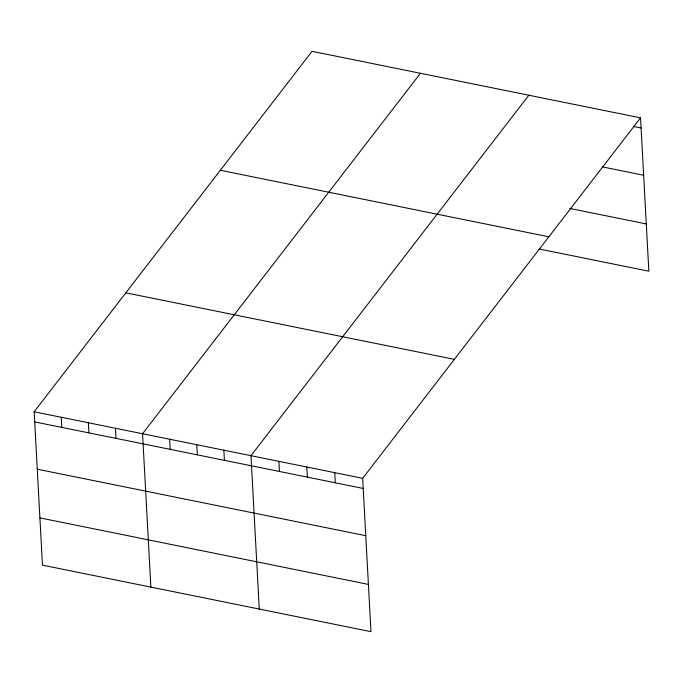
<?xml version="1.0" encoding="UTF-8"?>
<svg xmlns="http://www.w3.org/2000/svg" width="683" height="683" viewBox="0 0 683 683"><rect width="100%" height="100%" fill="white"/><g stroke="black" fill="none" stroke-linecap="round" stroke-linejoin="round"><path stroke-width="1.02" d="M640.543 117.852L362.664 478.313L370.971 631.681L42.457 565.148L34.15 411.789L312.029 51.319L640.543 117.852L648.85 271.211L539.22 249.013M420.438 73.277L142.559 433.739L150.866 587.107M528.847 95.227L250.968 455.698L259.275 609.057M633.85 126.517L641.089 127.977M602.286 166.865L643.651 175.249M569.759 208.443L646.289 223.947M220.327 170.272L548.842 236.805M125.851 292.836L454.366 359.36M34.15 411.789L362.664 478.313M34.696 421.915L363.219 488.447M37.258 469.187L365.772 535.711M39.896 517.885L368.41 584.417M334.747 472.662L335.293 482.796M306.821 467.01L307.367 477.135M278.895 461.349L279.441 471.483M223.87 450.208L224.417 460.342M196.764 444.718L197.319 454.852M169.666 439.229L170.212 449.363M115.461 428.25L116.008 438.384M88.355 422.768L88.901 432.894M61.257 417.279L61.803 427.404"/></g></svg>
